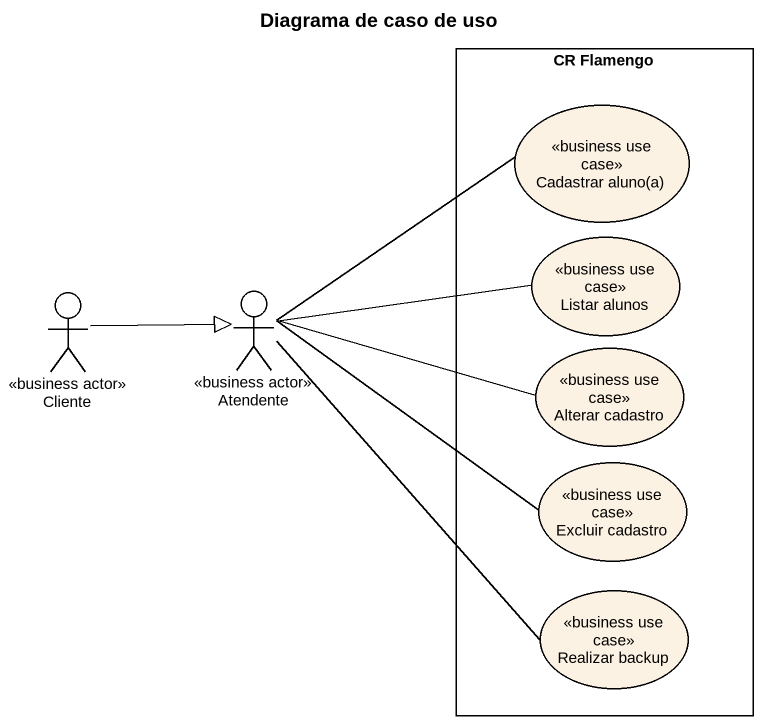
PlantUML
@startuml
title Diagrama de caso de uso
rectangle "CR Flamengo" as CR_Flamengo {
  usecase "Cadastrar aluno(a)" as Cadastrar_aluno_a <<business use case>> #FCF2E3
  usecase "Listar alunos" as Listar_alunos <<business use case>>
  usecase "Alterar cadastro" as Alterar_cadastro <<business use case>>
  usecase "Excluir cadastro" as Excluir_cadastro <<business use case>>
  usecase "Realizar backup" as Realizar_backup <<business use case>>
}
actor Cliente <<business actor>>
actor Atendente <<business actor>>
Cliente -right-|> Atendente
Atendente -right- Cadastrar_aluno_a
Atendente -right- Listar_alunos
Atendente -right- Alterar_cadastro
Atendente -right- Excluir_cadastro
Atendente -- Realizar_backup
@enduml
